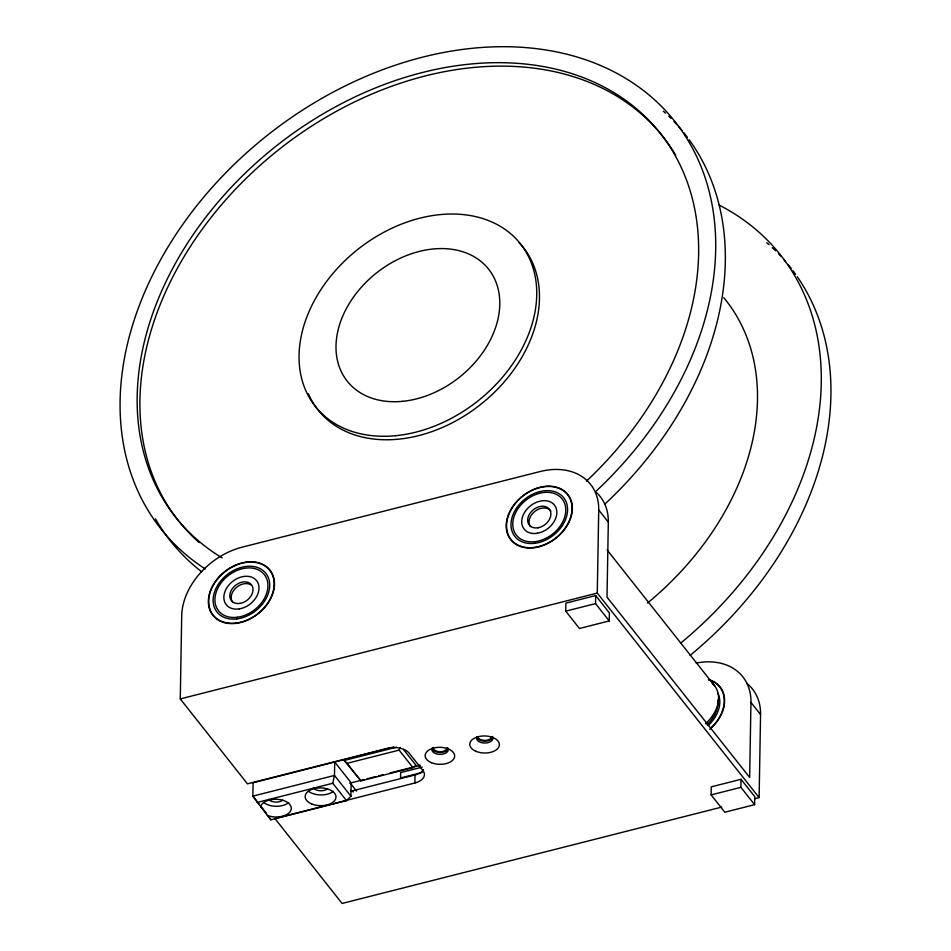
<?xml version="1.0" encoding="UTF-8"?>
<svg xmlns="http://www.w3.org/2000/svg" width="951" height="951" viewBox="0 0 951 951"><rect width="100%" height="100%" fill="white"/><g stroke="black" fill="none" stroke-linecap="round" stroke-linejoin="round"><path stroke-width="1.43" d="M721.726 807.09L342.098 903.45L274.898 818.514L414.886 782.982A16.393 9.451 1 0 0 422.922 770.536L409.215 753.204A16.393 9.451 1 0 0 387.461 748.318L247.462 783.85L180.262 698.914L181.712 615.856A65.595 48.453 -38.4 0 1 242.22 547.146L540.085 471.541A65.595 48.453 -38.4 0 1 598.726 510.009L608.319 522.147L607.011 597.169L749.65 777.431L750.957 702.409A65.595 48.453 -38.4 0 0 696.215 663.061M350.931 796.225L351.157 782.828L334.704 762.036L334.467 775.434L332.767 783.279L346.485 800.611L350.931 796.225L334.467 775.434L252.859 796.142L253.097 782.744L393.773 747.034M414.886 782.982L415.028 774.946A16.393 9.451 1 0 0 423.552 769.739M565.738 611.16L565.881 603.124L595.659 595.564L609.377 612.896L609.234 620.932L579.456 628.492L565.738 611.16L595.528 603.6L609.234 620.932M595.528 603.6L595.659 595.564M754.797 798.697L759.112 797.604L597.276 593.079L598.726 510.009M711.122 794.893L711.253 786.857L741.043 779.297L754.761 796.629L754.618 804.665L724.828 812.225L711.122 794.893L740.9 787.333L754.618 804.665M740.9 787.333L741.043 779.297M759.112 797.604L760.562 714.546A65.595 48.453 -38.4 0 0 746.892 683.365M260.622 806.923L261.406 804.915A15.418 8.88 1 0 1 281.163 799.839A15.418 8.88 1 0 1 290.364 811.334A15.418 8.88 1 0 1 270.607 816.41L267.326 815.387L252.859 796.142L259.254 804.237M396.579 747.177L344.226 760.467L347.044 763.332L399.111 750.125L400.252 747.438M344.226 760.467L360.928 780.878L412.996 767.659L415.908 765.175L403.486 749.471M180.262 698.914L597.276 593.079M257.115 802.478L332.767 783.279M349.932 783.137L364.292 779.499M367.157 778.774L375.776 776.587M378.653 775.85L382.956 774.756M390.136 772.937L420.271 765.293M422.244 767.112L400.656 772.592L400.561 777.954L422.149 772.474M350.919 791.22L415.028 774.946M267.326 815.387L270.833 819.81L346.485 800.611M350.788 790.424L353.32 791.921M750.957 702.409L760.562 714.546M607.118 549.975L714.819 686.075M399.111 750.125L412.996 767.659M347.044 763.332L360.928 780.878M350.158 782.958L356.601 791.101M261.085 806.543L266.577 813.474M269.311 816.945L270.833 819.81M492.131 736.431A8.202 4.731 1 0 1 485.01 743.04A8.202 4.731 1 0 1 476.998 736.597M448.206 748.318A8.202 4.731 1 0 1 440.361 752.514A8.202 4.731 1 0 1 431.956 748.485M447.457 747.771A8.202 4.731 1 0 1 440.325 754.381A8.202 4.731 1 0 1 432.313 747.926M492.88 736.977A8.202 4.731 1 0 1 485.034 741.174A8.202 4.731 1 0 1 476.641 737.144M596.586 492.642A65.595 48.453 -38.4 0 1 608.319 522.147M708.507 679.537A36.4 26.89 -38.4 0 1 709.719 729.346M723.759 297.663A255.807 188.976 -38.4 0 1 647.465 603.065M689.166 139.726A327.952 242.279 -38.4 0 1 604.539 504.399M201.719 571.801A327.952 242.279 -38.4 0 1 155.417 518.806M663.37 111.196A327.952 242.279 -38.4 0 1 665.557 113.181M668.779 116.236A327.952 242.279 -38.4 0 1 670.895 118.316M673.997 121.502A327.952 242.279 -38.4 0 1 677.029 124.759M679.002 126.982A327.952 242.279 -38.4 0 1 681.891 130.37M683.769 132.665A327.952 242.279 -38.4 0 1 687.407 137.348M205.333 568.983A327.952 242.279 -38.4 0 1 218.992 179.894A327.952 242.279 -38.4 0 1 648.404 94.47A327.952 242.279 -38.4 0 1 596.015 491.263M518.996 242.505A130.881 96.693 -38.4 0 1 474.014 409.453A130.881 96.693 -38.4 0 1 308.35 393.678M222.165 557.904A309.158 228.395 -38.4 0 1 226.992 191.912A309.158 228.395 -38.4 0 1 633.497 106.31A309.158 228.395 -38.4 0 1 586.375 481.206M793.015 270.809A327.952 242.279 -38.4 0 1 795.642 274.387M797.342 276.812A327.952 242.279 -38.4 0 1 690.046 655.441M766.756 242.719A327.952 242.279 -38.4 0 1 768.979 244.669M772.248 247.664A327.952 242.279 -38.4 0 1 775.445 250.731M778.584 253.893A327.952 242.279 -38.4 0 1 780.628 256.045M783.624 259.338A327.952 242.279 -38.4 0 1 785.574 261.561M788.438 264.972A327.952 242.279 -38.4 0 1 791.22 268.455M719.218 205.119A327.952 242.279 -38.4 0 1 680.452 643.304M199.175 542.569A309.158 228.395 -38.4 0 1 274.542 153.052A309.158 228.395 -38.4 0 1 675.65 155.037M282.78 800.195A8.202 4.731 1 0 1 268.646 799.315M327.441 788.866A8.202 4.731 1 0 1 313.307 787.951M288.688 802.656A15.418 8.88 1 0 1 270.797 805.687L267.231 804.582A15.418 8.88 1 0 1 264.259 802.977M333.337 791.339A15.418 8.88 1 0 1 308.897 791.601M418.892 764.973A32.798 24.227 -38.4 0 1 419.807 767.386M232.638 602.209A12.791 9.451 -38.4 0 1 235.872 587.932A12.791 9.451 -38.4 0 1 251.135 584.96M708.757 679.917A36.079 26.652 -38.4 0 1 710.682 728.169M717.993 693.422A31.157 23.014 -38.4 0 1 708.067 725.613M717.91 700.043A29.184 21.564 -38.4 0 1 707.021 724.603M712.228 683.282A32.798 24.227 -38.4 0 1 705.476 723.64M530.503 526.604A12.791 9.451 -38.4 0 1 535.009 511.246A12.791 9.451 -38.4 0 1 550.807 511.044M446.899 748.223A6.883 3.97 1 0 1 439.41 751.73A6.883 3.97 1 0 1 433.18 747.343M491.572 736.882A6.883 3.97 1 0 1 484.986 740.413A6.883 3.97 1 0 1 477.937 737.037M476.023 751.349A14.812 8.535 1 0 0 499.323 745.441A14.812 8.535 1 0 0 478.389 736.656A14.812 8.535 1 0 0 476.023 751.349M431.374 762.666A14.764 8.511 1 0 0 454.602 756.77A14.764 8.511 1 0 0 433.727 748.021A14.764 8.511 1 0 0 431.374 762.666M240.9 622.441A36.4 26.89 -38.4 0 0 270.322 570.552A36.4 26.89 -38.4 0 0 213.048 585.091A36.4 26.89 -38.4 0 0 240.9 622.441M538.765 546.837A36.4 26.89 -38.4 0 0 568.187 494.948A36.4 26.89 -38.4 0 0 510.913 509.486A36.4 26.89 -38.4 0 0 538.765 546.837M402.511 401.334A90.19 66.629 -38.4 0 0 495.269 280.355A90.19 66.629 -38.4 0 0 355.9 293.823A90.19 66.629 -38.4 0 0 402.511 401.334M395.568 435.701A130.881 96.693 -38.4 0 0 530.183 260.134A130.881 96.693 -38.4 0 0 327.94 279.677A130.881 96.693 -38.4 0 0 395.568 435.701M236.169 623.06A36.079 26.652 -38.4 0 0 272.057 574.083A36.079 26.652 -38.4 0 0 216.043 580.942A36.079 26.652 -38.4 0 0 236.169 623.06M240.116 603.386A12.791 9.451 -38.4 0 0 252.074 585.697A12.791 9.451 -38.4 0 0 232.08 589.014A12.791 9.451 -38.4 0 0 240.116 603.386M236.882 618.923A31.157 23.014 -38.4 0 0 267.885 576.615A31.157 23.014 -38.4 0 0 219.503 582.547A31.157 23.014 -38.4 0 0 236.882 618.923M239.438 608.866A19.353 14.301 -38.4 0 0 257.543 582.095A19.353 14.301 -38.4 0 0 227.289 587.124A19.353 14.301 -38.4 0 0 239.438 608.866M237.168 617.27A29.184 21.564 -38.4 0 0 266.209 577.637A29.184 21.564 -38.4 0 0 220.882 583.189A29.184 21.564 -38.4 0 0 237.168 617.27M311.666 803.928A15.418 8.88 1 0 0 335.917 797.782A15.418 8.88 1 0 0 314.115 788.641A15.418 8.88 1 0 0 311.666 803.928M534.034 547.455A36.079 26.652 -38.4 0 0 569.934 498.479A36.079 26.652 -38.4 0 0 513.909 505.338A36.079 26.652 -38.4 0 0 534.034 547.455M537.981 527.781A12.791 9.451 -38.4 0 0 549.94 510.093A12.791 9.451 -38.4 0 0 529.945 513.409A12.791 9.451 -38.4 0 0 537.981 527.781M534.747 543.318A31.157 23.014 -38.4 0 0 565.75 501.022A31.157 23.014 -38.4 0 0 517.368 506.942A31.157 23.014 -38.4 0 0 534.747 543.318M537.303 533.261A19.353 14.301 -38.4 0 0 555.408 506.503A19.353 14.301 -38.4 0 0 525.154 511.519A19.353 14.301 -38.4 0 0 537.303 533.261M535.033 541.666A29.184 21.564 -38.4 0 0 564.074 502.033A29.184 21.564 -38.4 0 0 518.747 507.584A29.184 21.564 -38.4 0 0 535.033 541.666"/></g></svg>
